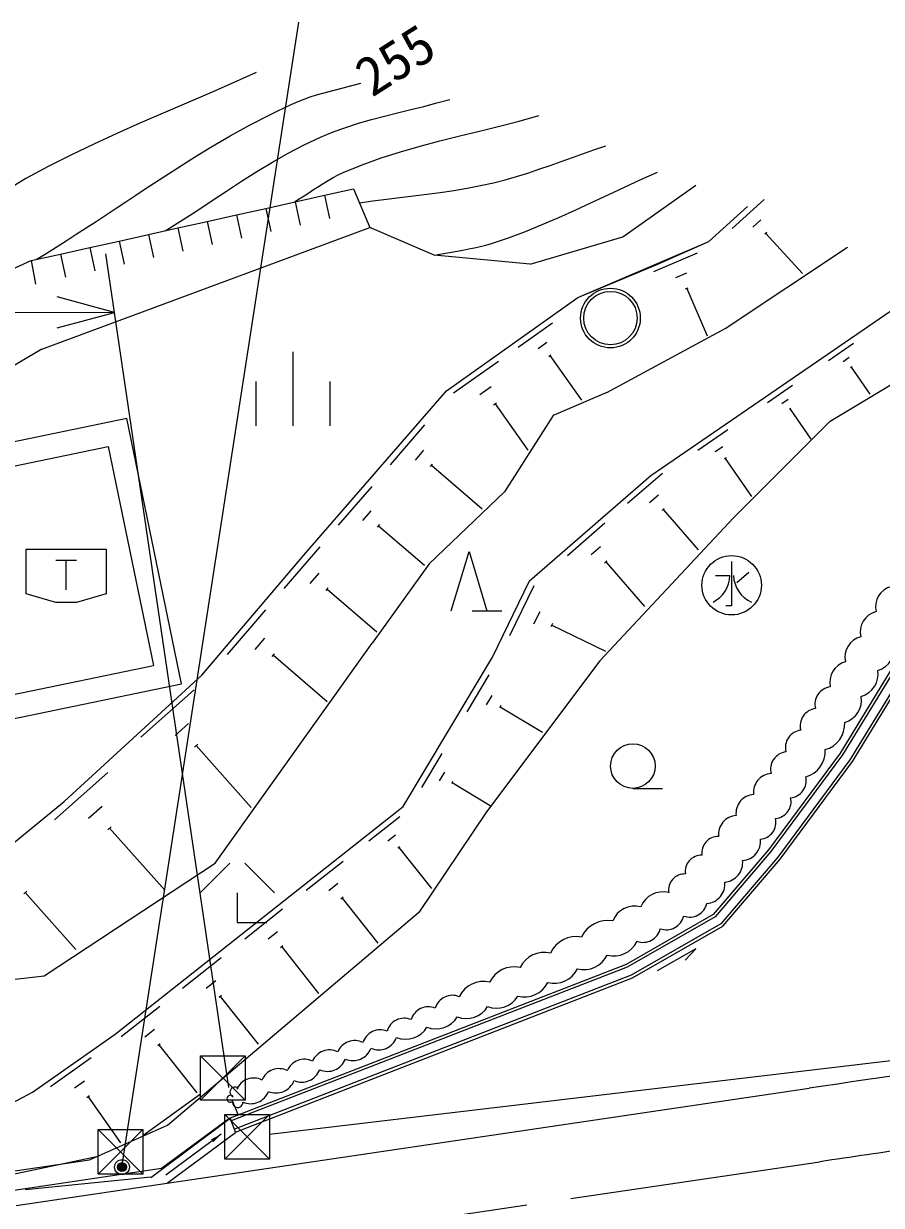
# Model space of a CAD drawing. Units: millimetres, scale not verified. Extents: x 40000 to 680000, y 20000 to 380000.
# Drawn here: x 181360 to 210235, y 292514 to 332309 of the extents above; entities that cross this region are included whole.
import ezdxf
from ezdxf.enums import TextEntityAlignment as Align

# ---------------------------------------------------------------- set-up
doc = ezdxf.new("R2010")
doc.units = ezdxf.units.MM
doc.header["$LTSCALE"] = 1000
doc.header["$PDMODE"] = 32
doc.header["$PDSIZE"] = 500
doc.linetypes.add('CHAIN', pattern=[18.5, 12, -1.5, 3.5, -1.5])
for name, color, linetype, lineweight in [('M-BGD', 7, 'Continuous', 13), ('M-BMK', 2, 'CHAIN', 13), ('M-BMK-ROW', 30, 'Continuous', 13), ('M-STR-HTXT', 7, 'Continuous', 13), ('M-STR-STRC', 7, 'Continuous', 13)]:
    doc.layers.add(name, color=color, linetype=linetype, lineweight=lineweight)
doc.styles.add('ＭＳ ゴシック', font='')
doc.styles.get('ＭＳ ゴシック').set_extended_font_data('MS Gothic')

# ---------------------------------------------------------------- blocks, each defined once
blk = doc.blocks.new('filled_arrow')
at = {"color": 0, "linetype": 'Continuous', "lineweight": -2}
blk.add_solid([(7.5, 1.25), (0, 0), (7.5, -1.25)], dxfattribs=at)

msp = doc.modelspace()

# ---------------------------------------------------------------- linework, layer by layer
at = {"layer": 'M-BGD'}
for p, q in [((191483, 326528), (192470, 326748)), ((192470, 326748), (193012, 325449)), ((190496, 326308), (191483, 326528)), ((191483, 326528), (191657, 325747)), ((205215, 325412), (206290, 326392)), ((188522, 325868), (189509, 326088)), ((189509, 326088), (190496, 326308)), ((189509, 326088), (189683, 325307)), ((190496, 326308), (190670, 325527)), ((186548, 325429), (187535, 325648)), ((187535, 325648), (188522, 325868)), ((187535, 325648), (187709, 324868)), ((188522, 325868), (188696, 325087)), ((205912, 325457), (206181, 325702)), ((181967, 321342), (193012, 325449)), ((184574, 324989), (185561, 325209)), ((185561, 325209), (186548, 325429)), ((185561, 325209), (185735, 324428)), ((186548, 325429), (186722, 324648)), ((195178, 324512), (193012, 325449)), ((206307, 325226), (206374, 325287)), ((206340, 325257), (207585, 323891)), ((182600, 324549), (183587, 324769)), ((183587, 324769), (184574, 324989)), ((183587, 324769), (183761, 323988)), ((184574, 324989), (184748, 324208)), ((200020, 323088), (204429, 324967)), ((181613, 324329), (182600, 324549)), ((182600, 324549), (182774, 323768)), ((198411, 324208), (195178, 324512)), ((202580, 323962), (204046, 324586)), ((180707, 323918), (181613, 324329)), ((181613, 324329), (181760, 323541)), ((202475, 317091), (211957, 323610)), ((203317, 323756), (203684, 323912)), ((203642, 323375), (203734, 323414)), ((203688, 323394), (204368, 321798)), ((195594, 319949), (200020, 323088)), ((198004, 321413), (199163, 322235)), ((198685, 321373), (198975, 321579)), ((181967, 321342), (175702, 317677)), ((190433, 318760), (190433, 321260)), ((199041, 321103), (199113, 321154)), ((209298, 321538), (208451, 320955)), ((195834, 319874), (197341, 320943)), ((199077, 321128), (200141, 319628)), ((209155, 321065), (208944, 320920)), ((209250, 320757), (209198, 320720)), ((209224, 320739), (209851, 319827)), ((189183, 318760), (189183, 320260)), ((191683, 318760), (191683, 320260)), ((196720, 319823), (197096, 320090)), ((207238, 320121), (206399, 319544)), ((190858, 314485), (195594, 319949)), ((200990, 319889), (199188, 319108)), ((207097, 319653), (206887, 319508)), ((197182, 319471), (197276, 319538)), ((197229, 319504), (198335, 317945)), ((207191, 319347), (207139, 319311)), ((207165, 319329), (207863, 318315)), ((193715, 317456), (194864, 318793)), ((199188, 319108), (197545, 316538)), ((205069, 318628), (204053, 317930)), ((179440, 317082), (184211, 318066)), ((184211, 318066), (185731, 310698)), ((204897, 318062), (204643, 317887)), ((194547, 317613), (194834, 317947)), ((205012, 317691), (204948, 317648)), ((204980, 317670), (205860, 316390)), ((195056, 317393), (195127, 317477)), ((195092, 317435), (196801, 315965)), ((198386, 313542), (202475, 317091)), ((202863, 317163), (201690, 316145)), ((191964, 315420), (193088, 316727)), ((197545, 316538), (195008, 314114)), ((202728, 316429), (202435, 316175)), ((202924, 315982), (202851, 315918)), ((192778, 315573), (193059, 315900)), ((205260, 315664), (200754, 310855)), ((202887, 315950), (204065, 314593)), ((193275, 315358), (193346, 315440)), ((193311, 315399), (194855, 314071)), ((200930, 315485), (199667, 314389)), ((181443, 313112), (181443, 314612)), ((181443, 314612), (184143, 314612)), ((184143, 314612), (184143, 313112)), ((187358, 310369), (190858, 314485)), ((190133, 313290), (191339, 314693)), ((195758, 312530), (196358, 314530)), ((196358, 314530), (196958, 312530)), ((200785, 314695), (200470, 314421)), ((182443, 314245), (183143, 314245)), ((182793, 313245), (182793, 314245)), ((195008, 314114), (193094, 311445)), ((200996, 314214), (200917, 314145)), ((200956, 314180), (202261, 312677)), ((205195, 314200), (205195, 312701)), ((191006, 313454), (191308, 313805)), ((204655, 313722), (205130, 313722)), ((205778, 313830), (205368, 313483)), ((191540, 313224), (191616, 313311)), ((191578, 313268), (193252, 311829)), ((197148, 310973), (198386, 313542)), ((198531, 313382), (197718, 311695)), ((182443, 312812), (181443, 313112)), ((183143, 312812), (182443, 312812)), ((184143, 313112), (183143, 312812)), ((188218, 311062), (189510, 312565)), ((196458, 312530), (197458, 312530)), ((198732, 312506), (198529, 312084)), ((205195, 312701), (205000, 312701)), ((199162, 312104), (199111, 311998)), ((199136, 312051), (200952, 311176)), ((189153, 311238), (189476, 311614)), ((209260, 307459), (211858, 311712)), ((187805, 304038), (193094, 311445)), ((189725, 310992), (189806, 311085)), ((189766, 311038), (191575, 309483)), ((194133, 305946), (197148, 310973)), ((200754, 310855), (196943, 305767)), ((180961, 309709), (185731, 310698)), ((182725, 306115), (187358, 310369)), ((197025, 310379), (196275, 309129)), ((185306, 308278), (187105, 309876)), ((197119, 309685), (196931, 309373)), ((197423, 309343), (197376, 309265)), ((197400, 309304), (198827, 308448)), ((186460, 308338), (186910, 308737)), ((187109, 307948), (187221, 308048)), ((187165, 307998), (189022, 305908)), ((195438, 307733), (194753, 306590)), ((206832, 304176), (209260, 307459)), ((182394, 305493), (184193, 307092)), ((195524, 307099), (195352, 306813)), ((195802, 306786), (195759, 306715)), ((195781, 306750), (197064, 305981)), ((201869, 306557), (202869, 306557)), ((179949, 303841), (182725, 306115)), ((183549, 305553), (183998, 305953)), ((184446, 298284), (194133, 305946)), ((196943, 305767), (194661, 302378)), ((184197, 305163), (184309, 305263)), ((194019, 305600), (192980, 304779)), ((184253, 305213), (186110, 303124)), ((193875, 304981), (193616, 304775)), ((194025, 304592), (193960, 304541)), ((193992, 304566), (195087, 303181)), ((182050, 300238), (187805, 304038)), ((188302, 304036), (187302, 303036)), ((188802, 304036), (189802, 303036)), ((192112, 304093), (190874, 303113)), ((204895, 301918), (206832, 304176)), ((191942, 303354), (191632, 303109)), ((181361, 303004), (181464, 303095)), ((181413, 303050), (183122, 301126)), ((188552, 303036), (188552, 302036)), ((192120, 302891), (192042, 302830)), ((192081, 302860), (193282, 301342)), ((190080, 302485), (188809, 301479)), ((186199, 295220), (194652, 302375)), ((194661, 302378), (194652, 302375)), ((188552, 302036), (189552, 302036)), ((189905, 301727), (189587, 301475)), ((201856, 300175), (204895, 301918)), ((190087, 301251), (190008, 301188)), ((190048, 301219), (191286, 299654)), ((203994, 301155), (202692, 300409)), ((203994, 301155), (203634, 300776)), ((188014, 300851), (186708, 299818)), ((178969, 299898), (182050, 300238)), ((187834, 300072), (187508, 299814)), ((188490, 294982), (201856, 300175)), ((188021, 299584), (187940, 299519)), ((187981, 299551), (189257, 297938)), ((185948, 299216), (184642, 298184)), ((181661, 296327), (184446, 298284)), ((185768, 298438), (185441, 298180)), ((185955, 297949), (185874, 297885)), ((185914, 297917), (187191, 296303)), ((183637, 297477), (182262, 296506)), ((183413, 296701), (183069, 296458)), ((179926, 295405), (181661, 296327)), ((181112, 292514), (207802, 296458)), ((183575, 296197), (183489, 296137)), ((183532, 296167), (184623, 294623)), ((185642, 293457), (188309, 295448)), ((186001, 293762), (188302, 295467)), ((188302, 295467), (188497, 294964)), ((188309, 295448), (188345, 295355)), ((183581, 294050), (186199, 295220)), ((188010, 294909), (186151, 293536)), ((186206, 293267), (188497, 294964)), ((180765, 293634), (183581, 294050)), ((181036, 293029), (186001, 293762)), ((181423, 293046), (185647, 293476)), ((185647, 293476), (185642, 293457))]:
    msp.add_line(p, q, dxfattribs=at)
for points in [[(189193, 330661), (188415, 330310), (187632, 329967), (186847, 329629), (186061, 329292), (185277, 328953), (184495, 328607), (183719, 328252), (182950, 327883), (182189, 327497), (181439, 327090), (180676, 326619)], [(181777, 324365), (182119, 324573), (182458, 324785), (182796, 324998), (183133, 325214), (183468, 325432), (183803, 325651), (184137, 325872), (184470, 326092), (184804, 326313), (185137, 326534), (185450, 326741), (185764, 326947), (186078, 327152), (186393, 327355), (186709, 327557), (187027, 327756), (187346, 327953), (187667, 328147), (187990, 328339), (188314, 328526), (188537, 328652), (188762, 328776), (188987, 328898), (189213, 329018), (189441, 329136), (189670, 329251), (189900, 329364), (190131, 329474), (190364, 329581), (190598, 329685), (190801, 329769), (191008, 329843), (191218, 329910), (191430, 329971), (191643, 330027), (191857, 330081), (192072, 330134), (192286, 330187), (192500, 330243), (192712, 330302)], [(186125, 325334), (186646, 325656), (187161, 325988), (187673, 326326), (188184, 326665), (188697, 327001), (189213, 327330), (189736, 327647), (190266, 327950), (190806, 328232), (191359, 328491), (191778, 328663), (192204, 328815), (192635, 328952), (193071, 329077), (193509, 329194), (193950, 329304), (194392, 329413), (194833, 329523), (195273, 329637), (195710, 329758)], [(190474, 326303), (190638, 326405), (190800, 326509), (190961, 326615), (191122, 326722), (191283, 326827), (191446, 326931), (191610, 327031), (191777, 327126), (191947, 327215), (192121, 327296), (192755, 327555), (193399, 327786), (194052, 327994), (194712, 328183), (195376, 328359), (196043, 328527), (196712, 328691), (197380, 328857), (198045, 329030), (198706, 329214)], [(192668, 326274), (193120, 326338), (193573, 326397), (194026, 326454), (194480, 326509), (194933, 326566), (195386, 326626), (195838, 326693), (196288, 326768), (196736, 326854), (197181, 326952), (197566, 327050), (197949, 327160), (198329, 327278), (198707, 327403), (199083, 327534), (199458, 327668), (199833, 327803), (200209, 327938), (200585, 328069), (200962, 328197)], [(195178, 324512), (195371, 324550), (195565, 324585), (195759, 324618), (195954, 324651), (196148, 324685), (196342, 324721), (196535, 324760), (196727, 324803), (196917, 324851), (197106, 324906), (197683, 325099), (198252, 325312), (198815, 325540), (199374, 325782), (199929, 326033), (200482, 326289), (201034, 326548), (201586, 326806), (202141, 327059), (202698, 327304)], [(198411, 324208), (201529, 325130), (203985, 326867)], [(200020, 323088), (202659, 324190), (204429, 324967), (205732, 326153)], [(200990, 319889), (204974, 322040), (209100, 324777)], [(205260, 315664), (208514, 318927), (213872, 322141)], [(212515, 313826), (211429, 311969), (208845, 307739), (206441, 304488), (204572, 302309), (201640, 300627), (188309, 295448)], [(212626, 313818), (211515, 311918), (208928, 307683), (206519, 304425), (204637, 302230), (201683, 300537), (188345, 295355)], [(212642, 313251), (211772, 311764), (209177, 307515), (206754, 304238), (204831, 301996), (201812, 300265), (188454, 295076)]]:
    msp.add_lwpolyline(points, dxfattribs=at)
msp.add_lwpolyline([(180339, 308763), (186676, 310077), (184833, 319011), (178494, 317704)], close=True, dxfattribs=at)
for centre, radius in [((201114, 322394), 1006), ((201114, 322394), 900), ((205195, 313396), 1000), ((201869, 307307), 750)]:
    msp.add_circle(centre, radius, dxfattribs=at)
for centre, radius, start, end in [((204130, 313730), 1000, 295.9962, 359.524), ((206259, 313750), 1000, 181.6204, 246.7501), ((210752, 312666), 714, 104.8349, 192.6108), ((210238, 311820), 714, 104.8348, 192.6103), ((209724, 310974), 714, 104.8351, 192.61), ((209904, 311277), 775, 285.5565, 9.6517), ((209211, 310128), 714, 104.8346, 192.6111), ((209348, 310401), 775, 285.5567, 9.651), ((208586, 309389), 588, 97.0646, 194.3191), ((208792, 309525), 775, 285.5567, 9.651), ((208089, 308660), 588, 97.0648, 194.3188), ((207591, 307931), 588, 97.0648, 194.3188), ((208103, 308726), 899, 285.5756, 3.4005), ((207094, 307201), 588, 97.0648, 194.3188), ((207447, 307807), 899, 285.5749, 3.4007), ((206561, 306426), 631, 93.4156, 187.0874), ((207137, 306808), 567, 274.3649, 13.5213), ((205972, 305718), 631, 93.4156, 187.0874), ((206629, 306110), 567, 274.3651, 13.5204), ((205384, 305010), 631, 93.4156, 187.0874), ((206120, 305412), 567, 274.3657, 13.5204), ((204735, 304388), 545, 87.6809, 189.0043), ((205515, 304775), 652, 274.2283, 6.2747), ((204175, 303758), 545, 87.6808, 189.0037), ((204915, 304053), 652, 274.2283, 6.2747), ((203615, 303129), 545, 87.6811, 189.0034), ((204314, 303331), 652, 274.2283, 6.2747), ((202876, 302270), 800, 75.3937, 158.112), ((201932, 301794), 800, 75.3943, 158.1119), ((203780, 302819), 598, 250.2699, 346.6305), ((201021, 301136), 972, 79.9526, 154.6861), ((202996, 302394), 598, 250.2705, 346.6302), ((202212, 301969), 598, 250.2706, 346.6292), ((199973, 300594), 972, 79.9526, 154.6861), ((201231, 301778), 863, 254.9606, 334.4621), ((198888, 300128), 906, 76.8245, 154.3248), ((200229, 301317), 863, 254.9606, 334.4621), ((197865, 299638), 906, 76.8245, 154.3248), ((199227, 300855), 863, 254.961, 334.4616), ((196842, 299149), 906, 76.8251, 154.3239), ((198225, 300394), 863, 254.9609, 334.4614), ((195795, 298982), 605, 67.5802, 163.3728), ((197287, 299983), 829, 248.2681, 329.4251), ((194984, 298595), 605, 67.5811, 163.3716), ((195245, 299286), 829, 248.2681, 329.4249), ((196266, 299635), 829, 248.2675, 329.4249), ((194174, 298209), 605, 67.5809, 163.3715), ((194224, 298938), 829, 248.2675, 329.4249), ((354347, -695273), 1002500, 97.52549, 98.40558), ((193363, 297823), 605, 67.5808, 163.3725), ((193312, 298400), 649, 246.6511, 338.9588), ((191653, 297134), 615, 62.8694, 157.8817), ((192503, 297449), 615, 62.8699, 157.8812), ((192449, 298038), 649, 246.6511, 338.9588), ((190804, 296818), 615, 62.8694, 157.8817), ((191586, 297675), 649, 246.6511, 338.9588), ((189954, 296503), 615, 62.8693, 157.8815), ((190723, 297312), 649, 246.6517, 338.9588), ((188472, 296329), 168, 46.9343, 248.8441), ((189105, 296187), 615, 62.8699, 157.8812), ((189860, 296949), 649, 246.6511, 338.9588), ((188319, 296105), 115, 36.2238, 311.6583), ((188997, 296586), 649, 246.6512, 338.959), ((188565, 295981), 175, 167.226, 3.2613), ((354347, -695273), 997500, 97.52549, 98.40558), ((354347, -695273), 997000, 97.52549, 98.40558)]:
    msp.add_arc(centre, radius, start, end, dxfattribs=at)
at = {"layer": 'M-BMK'}
msp.add_line((181478, 290041), (208167, 293985), dxfattribs=at)
msp.add_arc((354347, -695273), 1000000, 96.93398, 98.40558, dxfattribs=at)
at = {"layer": 'M-BMK-ROW'}
for p, q in [((189637, 294912), (245543, 301531)), ((187319, 296053), (187319, 297553)), ((187319, 297553), (188819, 297553)), ((188819, 297553), (187319, 296053)), ((188819, 296053), (187319, 297553)), ((188819, 297553), (188819, 296053)), ((187319, 296262), (185373, 294859)), ((188819, 296053), (187319, 296053)), ((188577, 295574), (188379, 296053)), ((188137, 294074), (188137, 295574)), ((188137, 295574), (189637, 295574)), ((189637, 295574), (188137, 294074)), ((189637, 294074), (188137, 295574)), ((189637, 295574), (189637, 294074)), ((183873, 293569), (183873, 295069)), ((183873, 295069), (185373, 295069)), ((185373, 295069), (183873, 293569)), ((185373, 293569), (183873, 295069)), ((185373, 295069), (185373, 293569)), ((183873, 294160), (180680, 293482)), ((189637, 294074), (188137, 294074)), ((185373, 293569), (183873, 293569))]:
    msp.add_line(p, q, dxfattribs=at)
at = {"layer": 'M-STR-HTXT'}
for p, q in [((188273, 296481), (184123, 324562)), ((184416, 322584), (182485, 323104)), ((119008, 322693), (184416, 322584)), ((182483, 322069), (184416, 322584))]:
    msp.add_line(p, q, dxfattribs=at)
at = {"layer": 'M-STR-STRC'}
msp.add_line((184692, 293950), (190620, 332358), dxfattribs=at)
for radius in [150, 120, 90, 60, 30]:
    msp.add_circle((184670, 293802), radius, dxfattribs=at)
msp.add_point((184670, 293802), dxfattribs=at)

# ---------------------------------------------------------------- block references
at = {"layer": 'M-BGD', "xscale": 50, "yscale": 50, "rotation": 216.4}
msp.add_blockref('filled_arrow', (188010, 294909), dxfattribs=at)

# ---------------------------------------------------------------- texts
at = {"layer": 'M-BGD', "style": 'ＭＳ ゴシック'}
msp.add_text('255', height=1320, rotation=32.501, dxfattribs=at).set_placement((192732, 330365), align=Align.MIDDLE_LEFT)

doc.saveas('drawing.dxf')
